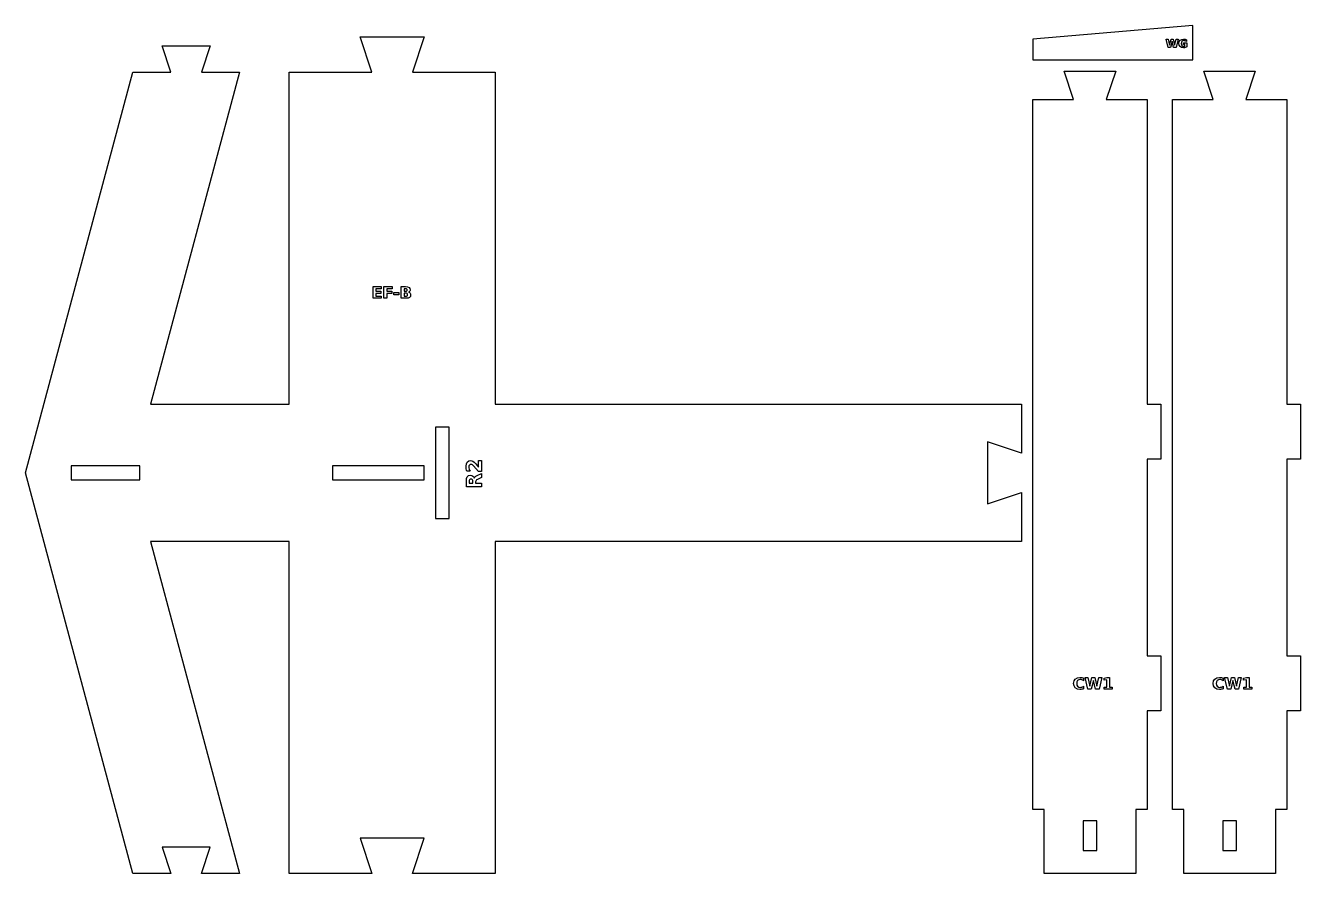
# Model space of a CAD drawing. Header units: millimetres. Extents: x 12 to 570, y 12 to 383.
import ezdxf

# ---------------------------------------------------------------- set-up
doc = ezdxf.new("R2010")
doc.units = ezdxf.units.MM
doc.layers.add('CUT', color=1, linetype='Continuous')
doc.layers.add('ENGRAVE', color=5, linetype='Continuous')

msp = doc.modelspace()

# ---------------------------------------------------------------- linework, layer by layer
at = {"layer": 'CUT', "color": 1}
for points in [[(452.72, 367.88), (522.72, 367.88), (522.72, 382.88), (452.72, 376.88)], [(447.72, 196.04), (432.87, 201), (432.87, 174), (447.72, 178.96), (447.72, 157.5), (217.72, 157.5), (217.72, 12.5), (181.57, 12.5), (186.72, 27.9), (158.72, 27.9), (163.87, 12.5), (127.72, 12.5), (127.72, 157.5), (67.13, 157.5), (105.98, 12.5), (89.35, 12.5), (93.17, 24.03), (72.2, 24.03), (76.02, 12.5), (59.39, 12.5), (12.5, 187.5), (59.39, 362.5), (76.02, 362.5), (72.2, 374.03), (93.17, 374.03), (89.35, 362.5), (105.98, 362.5), (67.13, 217.5), (127.72, 217.5), (127.72, 362.5), (163.87, 362.5), (158.72, 377.9), (186.72, 377.9), (181.57, 362.5), (217.72, 362.5), (217.72, 217.5), (447.72, 217.5)], [(502.72, 40.5), (497.72, 40.5), (497.72, 12.5), (457.72, 12.5), (457.72, 40.5), (452.72, 40.5), (452.72, 350.5), (470.58, 350.5), (466.47, 362.88), (488.97, 362.88), (484.86, 350.5), (502.72, 350.5), (502.72, 217.5), (508.72, 217.5), (508.72, 193.5), (502.72, 193.5), (502.72, 107.5), (508.72, 107.5), (508.72, 83.5), (502.72, 83.5)], [(563.72, 40.5), (558.72, 40.5), (558.72, 12.5), (518.72, 12.5), (518.72, 40.5), (513.72, 40.5), (513.72, 350.5), (531.58, 350.5), (527.47, 362.88), (549.97, 362.88), (545.86, 350.5), (563.72, 350.5), (563.72, 217.5), (569.72, 217.5), (569.72, 193.5), (563.72, 193.5), (563.72, 107.5), (569.72, 107.5), (569.72, 83.5), (563.72, 83.5)], [(197.72, 167.5), (197.72, 207.5), (191.72, 207.5), (191.72, 167.5)], [(32.5, 184.5), (62.5, 184.5), (62.5, 190.5), (32.5, 190.5)], [(186.72, 184.5), (186.72, 190.5), (146.72, 190.5), (146.72, 184.5)], [(474.72, 22.5), (480.72, 22.5), (480.72, 35.5), (474.72, 35.5)], [(535.72, 22.5), (541.72, 22.5), (541.72, 35.5), (535.72, 35.5)]]:
    msp.add_lwpolyline(points, close=True, dxfattribs=at)
at = {"layer": 'ENGRAVE', "color": 5}
for points in [[(510.99, 376.88), (511.89, 376.88), (512.52, 374.23), (513.14, 376.88), (514.05, 376.88), (514.67, 374.23), (515.31, 376.88), (516.2, 376.88), (515.34, 373.23), (514.26, 373.23), (513.59, 376.01), (512.94, 373.23), (511.86, 373.23)], [(520.09, 373.51), (519.73, 373.36), (519.36, 373.25), (518.98, 373.18), (518.58, 373.16), (517.76, 373.29), (517.14, 373.67), (516.74, 374.27), (516.6, 375.05), (516.74, 375.84), (517.14, 376.44), (517.79, 376.82), (518.63, 376.95), (518.99, 376.93), (519.33, 376.88), (519.65, 376.79), (519.96, 376.67), (519.96, 375.92), (519.65, 376.07), (519.35, 376.18), (519.05, 376.24), (518.74, 376.26), (518.25, 376.19), (517.88, 375.95), (517.65, 375.57), (517.58, 375.05), (517.65, 374.54), (517.87, 374.16), (518.22, 373.92), (518.7, 373.84), (518.84, 373.85), (518.97, 373.86), (519.09, 373.89), (519.2, 373.92), (519.2, 374.63), (518.62, 374.63), (518.62, 375.26), (520.09, 375.26)], [(164.37, 268.82), (167.92, 268.82), (167.92, 267.83), (165.68, 267.83), (165.68, 266.88), (167.79, 266.88), (167.79, 265.88), (165.68, 265.88), (165.68, 264.71), (167.99, 264.71), (167.99, 263.72), (164.37, 263.72)], [(169.15, 268.82), (172.7, 268.82), (172.7, 267.83), (170.47, 267.83), (170.47, 266.88), (172.57, 266.88), (172.57, 265.88), (170.47, 265.88), (170.47, 263.72), (169.15, 263.72)], [(179.93, 266.45), (180.31, 266.27), (180.59, 265.99), (180.76, 265.62), (180.82, 265.18), (180.7, 264.54), (180.32, 264.08), (179.69, 263.81), (178.8, 263.72), (176.62, 263.72), (176.62, 268.82), (178.6, 268.82), (179.51, 268.74), (180.14, 268.5), (180.49, 268.08), (180.61, 267.47), (180.57, 267.13), (180.44, 266.84), (180.23, 266.61)], [(178.66, 266.84), (178.94, 266.88), (179.14, 266.98), (179.26, 267.15), (179.3, 267.38), (179.26, 267.62), (179.14, 267.79), (178.94, 267.89), (178.66, 267.93), (177.94, 267.93), (177.94, 266.84)], [(173.45, 266.23), (175.6, 266.23), (175.6, 265.24), (173.45, 265.24)], [(178.71, 264.61), (179.06, 264.65), (179.31, 264.78), (179.46, 264.99), (179.51, 265.29), (179.46, 265.58), (179.31, 265.78), (179.06, 265.91), (178.71, 265.95), (177.94, 265.95), (177.94, 264.61)], [(210.48, 190.02), (210.48, 192.91), (211.72, 192.91), (211.72, 188.14), (210.48, 188.14), (208.36, 190.54), (208.07, 190.82), (207.79, 191.01), (207.51, 191.13), (207.22, 191.16), (206.8, 191.09), (206.48, 190.86), (206.26, 190.49), (206.19, 190.03), (206.24, 189.62), (206.36, 189.17), (206.57, 188.68), (206.87, 188.16), (205.43, 188.16), (205.26, 188.73), (205.14, 189.29), (205.06, 189.84), (205.04, 190.38), (205.17, 191.43), (205.56, 192.21), (206.18, 192.7), (207, 192.87), (207.52, 192.8), (208, 192.59), (208.54, 192.16), (209.24, 191.43)], [(209.23, 183.02), (211.72, 183.02), (211.72, 181.33), (205.16, 181.33), (205.16, 183.91), (205.27, 185.03), (205.59, 185.81), (206.15, 186.26), (206.97, 186.41), (207.56, 186.34), (208.04, 186.1), (208.4, 185.71), (208.65, 185.15), (208.78, 185.48), (209.01, 185.77), (209.36, 186.05), (209.85, 186.33), (211.72, 187.25), (211.72, 185.45), (210.09, 184.65), (209.67, 184.4), (209.42, 184.16), (209.28, 183.87), (209.23, 183.5)], [(208.07, 183.73), (208.02, 184.19), (207.87, 184.49), (207.61, 184.67), (207.22, 184.72), (206.83, 184.67), (206.58, 184.49), (206.43, 184.19), (206.38, 183.73), (206.38, 183.02), (208.07, 183.02)], [(474.91, 93.22), (474.54, 93.06), (474.15, 92.94), (473.75, 92.87), (473.33, 92.84), (472.19, 93.02), (471.31, 93.56), (470.75, 94.4), (470.57, 95.49), (470.75, 96.58), (471.31, 97.42), (472.19, 97.96), (473.33, 98.14), (473.75, 98.11), (474.15, 98.04), (474.54, 97.92), (474.91, 97.76), (474.91, 96.7), (474.55, 96.92), (474.19, 97.07), (473.82, 97.16), (473.44, 97.18), (472.81, 97.07), (472.33, 96.73), (472.03, 96.2), (471.93, 95.49), (472.03, 94.78), (472.33, 94.25), (472.81, 93.91), (473.44, 93.8), (473.82, 93.83), (474.19, 93.91), (474.55, 94.06), (474.91, 94.28)], [(475.57, 98.05), (476.83, 98.05), (477.71, 94.34), (478.58, 98.05), (479.85, 98.05), (480.73, 94.34), (481.61, 98.05), (482.86, 98.05), (481.66, 92.94), (480.14, 92.94), (479.21, 96.82), (478.3, 92.94), (476.78, 92.94)], [(483.9, 93.85), (485.06, 93.85), (485.06, 97.15), (483.87, 96.9), (483.87, 97.8), (485.05, 98.05), (486.3, 98.05), (486.3, 93.85), (487.47, 93.85), (487.47, 92.94), (483.9, 92.94)], [(535.91, 93.22), (535.54, 93.06), (535.15, 92.94), (534.75, 92.87), (534.33, 92.84), (533.19, 93.02), (532.31, 93.56), (531.75, 94.4), (531.57, 95.49), (531.75, 96.58), (532.31, 97.42), (533.19, 97.96), (534.33, 98.14), (534.75, 98.11), (535.15, 98.04), (535.54, 97.92), (535.91, 97.76), (535.91, 96.7), (535.55, 96.92), (535.19, 97.07), (534.82, 97.16), (534.44, 97.18), (533.81, 97.07), (533.33, 96.73), (533.03, 96.2), (532.93, 95.49), (533.03, 94.78), (533.33, 94.25), (533.81, 93.91), (534.44, 93.8), (534.82, 93.83), (535.19, 93.91), (535.55, 94.06), (535.91, 94.28)], [(536.57, 98.05), (537.83, 98.05), (538.71, 94.34), (539.58, 98.05), (540.85, 98.05), (541.73, 94.34), (542.61, 98.05), (543.86, 98.05), (542.66, 92.94), (541.14, 92.94), (540.21, 96.82), (539.3, 92.94), (537.78, 92.94)], [(544.9, 93.85), (546.06, 93.85), (546.06, 97.15), (544.87, 96.9), (544.87, 97.8), (546.05, 98.05), (547.3, 98.05), (547.3, 93.85), (548.47, 93.85), (548.47, 92.94), (544.9, 92.94)]]:
    msp.add_lwpolyline(points, close=True, dxfattribs=at)

doc.saveas('drawing.dxf')
